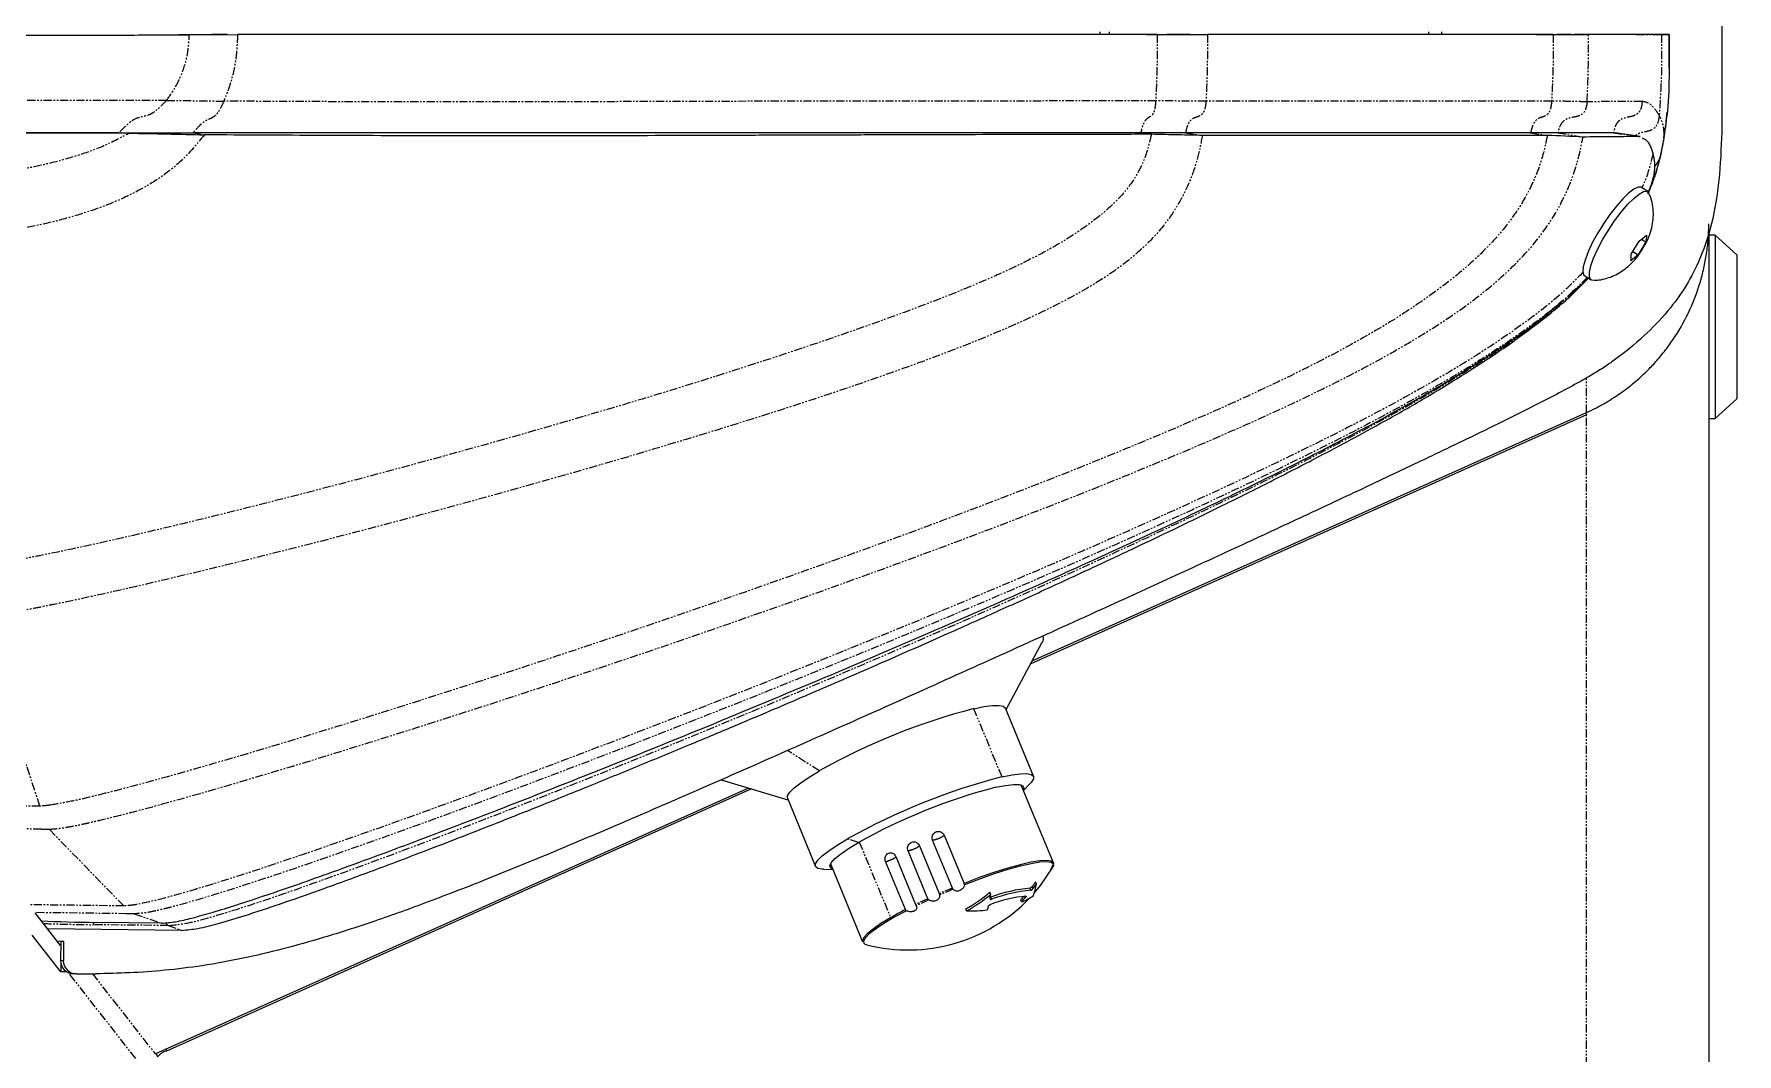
# Model space of a CAD drawing. Header units: millimetres. Extents: x -18594 to 273470, y -238787 to 48452.
# Drawn here: x 36466.6 to 36726.4, y -238409.8 to -238254.2 of the extents above; entities that cross this region are included whole.
import ezdxf

# ---------------------------------------------------------------- set-up
doc = ezdxf.new("R2010")
doc.units = ezdxf.units.MM
doc.linetypes.add('Xref AGV layout$0$PHANTOM', pattern=[2.5, 1.25, -0.25, 0.25, -0.25, 0.25, -0.25])
doc.layers.add('AM_BOR', color=4, linetype='Continuous', lineweight=25)

# ---------------------------------------------------------------- blocks, each defined once
blk = doc.blocks.new('Xref AGV layout$0$A$C6D3E55E3')
at = {"color": 7, "linetype": 'Continuous', "lineweight": 25}
for p, q in [((3414.25, 787.82), (3414.25, 771.86)), ((3180.42, 778.88), (3187.77, 778.91)), ((3186.25, 778.91), (3183.84, 778.91)), ((3328.08, 778.91), (3187.77, 778.91)), ((3326.45, 778.91), (3300.84, 778.91)), ((3326.45, 778.91), (3329.61, 778.91)), ((3333.11, 778.91), (3329.56, 778.91)), ((3388.5, 778.91), (3335.74, 778.91)), ((3385.93, 778.91), (3364.7, 778.91)), ((3391.26, 778.91), (3389.06, 778.91)), ((3391.26, 778.91), (3391.71, 778.91)), ((3395.7, 778.91), (3391.71, 778.91)), ((3405.05, 778.91), (3393.89, 778.91)), ((3401.19, 778.91), (3399.5, 778.91)), ((3405.48, 778.91), (3402.2, 778.91)), ((3406.22, 778.91), (3406.22, 778.91)), ((3414.25, 771.86), (3414.25, 764.95)), ((3401.77, 763.33), (3397.96, 763.89)), ((3401.76, 763.24), (3401.55, 763.34)), ((3402.95, 754.95), (3401.97, 755.58)), ((3401.62, 747.38), (3402.73, 748.31)), ((3412.25, 748.99), (3412.25, 592.34)), ((3413.25, 748.32), (3412.25, 748.32)), ((3416.55, 745.32), (3413.25, 748.32)), ((3413.25, 748.32), (3413.25, 720.33)), ((3400.43, 745.42), (3401.62, 747.38)), ((3400.67, 745.81), (3401.47, 745.3)), ((3402.65, 747.27), (3401.47, 745.3)), ((3401.99, 747.69), (3402.65, 747.27)), ((3401.47, 745.3), (3400.36, 744.38)), ((3416.55, 745.32), (3416.55, 723.33)), ((3390.77, 739.05), (3393.06, 741.02)), ((3393.86, 741.85), (3393.06, 741.02)), ((3393.32, 742.11), (3394.3, 741.48)), ((3413.25, 720.32), (3416.55, 723.32)), ((3416.55, 723.33), (3416.55, 723.32)), ((3393.58, 720.92), (3308.79, 682.94)), ((3309.03, 683.37), (3393.58, 721.25)), ((3393.44, 721.26), (3393.58, 720.92)), ((3412.25, 720.32), (3413.25, 720.32)), ((3413.25, 720.33), (3413.25, 720.32)), ((3305.02, 675.94), (3310.56, 686.23)), ((3309.22, 665.77), (3304.93, 676.16)), ((3261.58, 665.25), (3271.75, 662.19)), ((3175.21, 623.42), (3265.76, 663.99)), ((3266.2, 663.86), (3176.92, 623.86)), ((3307.41, 664.35), (3307.37, 664.44)), ((3309.22, 659.88), (3307.38, 664.34)), ((3307.69, 663.6), (3308.67, 664.61)), ((3271.66, 662.41), (3275.95, 652.02)), ((3312.25, 652.55), (3309.22, 659.88)), ((3291.8, 655.19), (3294.83, 647.87)), ((3296.85, 648.72), (3293.82, 656.05)), ((3295.6, 656.77), (3298.63, 649.44)), ((3278.21, 652.38), (3278.25, 652.29)), ((3278.25, 652.45), (3278.27, 652.3)), ((3278.27, 652.3), (3283.14, 640.53)), ((3289.68, 645.43), (3286.65, 652.75)), ((3288.2, 653.53), (3291.22, 646.2)), ((3293.11, 647.09), (3290.08, 654.42)), ((3277.17, 651.59), (3278.58, 651.56)), ((3309.67, 649.36), (3309.54, 649.67)), ((3302.69, 647.76), (3302.56, 648.08)), ((3302.68, 647.32), (3302.62, 647.31)), ((3160.77, 639.96), (3156.87, 644.94)), ((3299, 645.24), (3298.87, 645.54)), ((3307.38, 646.61), (3307.26, 646.9)), ((3179.27, 642.27), (3158.77, 642.52)), ((3176.15, 643.36), (3166.18, 643.48)), ((3160.8, 635.95), (3156.42, 641.55)), ((3160.22, 640.66), (3161.22, 640.65)), ((3160.23, 640.66), (3160.78, 640.65)), ((3160.78, 640.65), (3160.75, 637.67)), ((3160.78, 640.65), (3161.22, 640.65)), ((3161.22, 640.65), (3161.19, 637.67)), ((3160.8, 637.2), (3160.8, 635.95)), ((3161.68, 635.96), (3160.8, 635.95)), ((3163.18, 635.65), (3162.74, 635.65)), ((3163.18, 635.65), (3166.15, 635.65)), ((3175.33, 623.48), (3175.54, 622.98))]:
    blk.add_line(p, q, dxfattribs=at)
at = {"color": 8, "linetype": 'Xref AGV layout$0$PHANTOM', "lineweight": 18}
for p, q in [((3178.83, 778.91), (3180.42, 778.88)), ((3319.38, 778.91), (3319.38, 779.32)), ((3320.8, 778.91), (3320.8, 779.32)), ((3326.45, 778.91), (3328.08, 778.91)), ((3369.56, 778.91), (3369.56, 779.32)), ((3371.5, 778.91), (3371.5, 779.32)), ((3385.93, 778.91), (3388.5, 778.91)), ((3391.71, 778.91), (3393.89, 778.91)), ((3401.19, 778.91), (3405.05, 778.91)), ((3388.27, 768.74), (3335.54, 768.73)), ((3402.08, 768.71), (3393.68, 768.65)), ((3169.67, 763.91), (3171.18, 763.86)), ((3181.01, 763.91), (3182.72, 763.6)), ((3385.07, 763.91), (3332.42, 763.91)), ((3397.73, 763.91), (3389.24, 763.91)), ((3397.73, 763.91), (3401.55, 763.34)), ((3393.89, 741.83), (3393.15, 741.03)), ((3393.58, 721.25), (3393.58, 726.53)), ((3393.58, 564.2), (3393.58, 720.92)), ((3304.41, 665.69), (3300.11, 676.08)), ((3276.54, 666.6), (3271.68, 669.7)), ((3157.62, 661.21), (3149.54, 661.31)), ((3157.85, 657.71), (3150.58, 657.8)), ((3157.85, 657.71), (3159.02, 657.69)), ((3282.49, 655.66), (3280.84, 656.21)), ((3282.64, 655.74), (3287.41, 644.19)), ((3312.24, 652.33), (3312.19, 652.43)), ((3302.81, 647.01), (3302.68, 647.32)), ((3307.95, 647.22), (3307.85, 647.47)), ((3308.83, 648.39), (3308.71, 648.7)), ((3309.13, 648.64), (3309, 648.95)), ((3170.41, 646), (3155.92, 646.18)), ((3170.83, 644.81), (3156.83, 644.99)), ((3172.01, 644.8), (3170.83, 644.81)), ((3172.01, 644.8), (3176.15, 643.36)), ((3177.19, 643), (3165.74, 643.13)), ((3177.19, 643), (3179.27, 642.27)), ((3160.75, 637.67), (3161.19, 637.67)), ((3172.23, 622.74), (3161.98, 635.81)), ((3165.62, 635.65), (3175.21, 623.42)), ((3176.81, 624.14), (3176.92, 623.86))]:
    blk.add_line(p, q, dxfattribs=at)
at = {"color": 7, "linetype": 'Continuous', "lineweight": 25, "flags": 128}
for points in [[(3406.22, 778.91), (3405.22, 778.91), (3403.72, 778.91), (3402.22, 778.91)], [(3389.24, 763.91), (3388.66, 763.91), (3388.25, 763.91), (3388.02, 763.91), (3387.84, 763.91), (3387.79, 763.91), (3387.77, 763.91), (3387.77, 763.91), (3387.77, 763.91), (3387.77, 763.91), (3387.77, 763.91), (3387.76, 763.91), (3386.54, 763.91), (3385.07, 763.91)], [(3401.97, 755.58), (3401.92, 755.6), (3401.46, 755.62), (3400.81, 755.33), (3400.02, 754.73), (3399.12, 753.86), (3398.15, 752.75), (3397.15, 751.46), (3396.18, 750.04), (3395.28, 748.58), (3394.48, 747.12), (3393.84, 745.74), (3393.37, 744.51), (3393.1, 743.49), (3393.05, 742.71), (3393.21, 742.22), (3393.32, 742.11)], [(3398.88, 751.81), (3399.86, 752.97), (3400.79, 753.91), (3401.61, 754.58), (3402.29, 754.95), (3402.8, 755.01), (3403.12, 754.75), (3403.15, 754.7)], [(3394.62, 741.41), (3394.26, 741.51), (3394.05, 741.93), (3394.05, 742.64), (3394.27, 743.61), (3394.68, 744.79), (3395.29, 746.14), (3396.05, 747.58), (3396.93, 749.05), (3397.89, 750.48), (3398.88, 751.81)], [(3300.11, 676.08), (3301.66, 676.4), (3302.94, 676.56), (3303.92, 676.58), (3304.59, 676.45), (3304.92, 676.18), (3304.93, 676.16)], [(3271.66, 662.41), (3271.67, 662.81), (3272.02, 663.35), (3272.69, 664.02), (3273.69, 664.79), (3274.98, 665.66), (3276.54, 666.6)], [(3304.41, 665.69), (3305.96, 666.01), (3307.24, 666.17), (3308.22, 666.2), (3308.88, 666.07), (3309.22, 665.79), (3309.21, 665.38), (3308.86, 664.83), (3308.67, 664.61)], [(3303.45, 664.09), (3304.95, 664.39), (3306.16, 664.53), (3307.04, 664.51), (3307.58, 664.34), (3307.76, 664), (3307.66, 663.68)], [(3307.38, 664.34), (3307.32, 664.43), (3307.3, 664.46)], [(3307.43, 664.21), (3307.35, 664.44), (3307.34, 664.45)], [(3277.17, 651.59), (3276.96, 651.6), (3276.29, 651.73), (3275.96, 652), (3275.97, 652.42), (3276.31, 652.96), (3276.99, 653.63), (3277.98, 654.41), (3279.27, 655.27), (3280.84, 656.21)], [(3278.55, 651.64), (3278.3, 651.75), (3278.13, 652.09), (3278.32, 652.56), (3278.86, 653.18), (3279.76, 653.91), (3280.98, 654.74), (3282.49, 655.66)], [(3278.22, 652.41), (3278.31, 652.19), (3278.32, 652.18)], [(3312.25, 652.55), (3311.93, 652.83), (3311.24, 652.94), (3310.19, 652.88), (3308.83, 652.66), (3307.18, 652.28), (3305.28, 651.76), (3303.18, 651.09), (3300.95, 650.32), (3298.63, 649.44)], [(3312.19, 652.43), (3311.92, 652.6), (3311.23, 652.71), (3310.2, 652.66), (3308.84, 652.44), (3307.19, 652.06), (3305.3, 651.54), (3303.21, 650.88), (3300.98, 650.1), (3298.67, 649.23)], [(3309.33, 647.97), (3310.27, 649.1), (3312.13, 651.81)], [(3289.83, 645.26), (3287.98, 644.27), (3286.39, 643.34), (3285.1, 642.48), (3284.13, 641.72), (3283.52, 641.08), (3283.28, 640.58), (3283.35, 640.31)], [(3287.41, 644.19), (3285.93, 643.3), (3284.74, 642.48), (3283.85, 641.76), (3283.31, 641.16), (3283.11, 640.69), (3283.14, 640.53)]]:
    blk.add_lwpolyline(points, dxfattribs=at)
at = {"color": 8, "linetype": 'Xref AGV layout$0$PHANTOM', "lineweight": 18, "flags": 128}
for points in [[(3325.58, 763.91), (3326.39, 763.8), (3327.2, 763.69)], [(3332.42, 763.91), (3333.7, 763.71), (3334.97, 763.51)], [(3385.07, 763.91), (3386.35, 763.72), (3387.62, 763.53)], [(3389.24, 763.91), (3391.15, 763.59), (3393.05, 763.27)], [(3157.62, 661.21), (3152.87, 675.66), (3148.12, 690.11)], [(3170.41, 646), (3164.71, 651.85), (3159.02, 657.69)], [(3283.35, 640.31), (3283.42, 640.23), (3283.76, 640.08)]]:
    blk.add_lwpolyline(points, dxfattribs=at)
at = {"color": 7, "linetype": 'Continuous', "lineweight": 25}
for centre, radius, start, end in [((3372.03, 381.92), 381.92, 86.8452, 87.6605), ((3309.79, 686.79), 0.956, 324.5796, 17.7837), ((3324.95, 580.3), 98.96, 104.54, 119.29), ((3329.25, 569.91), 98.95, 104.5396, 119.2904), ((3325.5, 579.01), 87.89, 104.5336, 119.2961), ((3288.4, 664.74), 25.96, 322.5266, 324.5142), ((3311.17, 652.39), 1.12, 328.6759, 341.4697), ((3290.07, 664.99), 25.7, 255.7874, 316.1246), ((3287.49, 666.02), 23.43, 299.0682, 310.0265), ((3287.49, 666.01), 23.75, 298.9904, 309.7934), ((3281.83, 650.64), 21.05, 350.4589, 352.157), ((3309.64, 628.14), 19.4, 94.6654, 111.0749), ((3310.41, 627.36), 21.4, 94.568, 111.1727), ((3310.54, 627.05), 21.4, 94.568, 111.1727), ((3288.53, 664.66), 25.81, 316.5156, 318.3856), ((3305.3, 652.63), 6.37, 289.0293, 307.2371), ((3289.09, 664.13), 25.32, 316.2244, 318.1262), ((3288.28, 664.81), 26.39, 322.1986, 324.1469), ((3303.19, 650.24), 6.54, 335.843, 352.2938), ((3316.18, 593.97), 57.88, 117.2494, 119.806), ((3299.6, 662.34), 17.11, 267.9989, 278.8199), ((3286.66, 649.69), 16.13, 344.6879, 346.5805), ((3162.75, 637.65), 2, 179.2808, 269.8862), ((3163.18, 637.65), 2, 179.2774, 269.8896), ((3177.53, 621.44), 2.5, 103.9681, 142.2984)]:
    blk.add_arc(centre, radius, start, end, dxfattribs=at)
at = {"color": 8, "linetype": 'Xref AGV layout$0$PHANTOM', "lineweight": 18}
for centre, radius, start, end in [((3290.6, 656.35), 1.67, 287.8263, 315.9791), ((3293.61, 658.57), 2.52, 274.7157, 295.7102), ((3293.56, 659.51), 3.42, 289.5251, 306.5142), ((3285.2, 658.22), 5.65, 284.88, 296.8685), ((3287.26, 654.42), 1.34, 291.7513, 315.5653), ((3289.24, 658.67), 4.33, 281.1866, 295.6057), ((3330.83, 565.09), 90.27, 114.7004, 116.0239), ((3337.09, 551.24), 105.46, 112.4348, 113.6274), ((3336.91, 551.69), 104.77, 112.4194, 113.6422), ((3330.64, 565.53), 89.57, 114.6826, 116.041)]:
    blk.add_arc(centre, radius, start, end, dxfattribs=at)
at = {"color": 7, "linetype": 'Continuous', "lineweight": 25}
blk.add_ellipse((3167.92, 644.86), major_axis=(20, -0.12), ratio=0.069668, start_param=4.183746, end_param=4.625543, dxfattribs=at)
for points, knots in [([(3142.84, 778.91), (3144, 778.9), (3146.62, 778.88), (3150.86, 778.85), (3155.83, 778.82), (3162.59, 778.81), (3170.88, 778.82), (3177.23, 778.86), (3180.42, 778.88)], [0, 0, 0, 0, 0.088423, 0.1989504, 0.3318996, 0.4823254, 0.7394749, 1, 1, 1, 1]), ([(3178.83, 778.91), (3180.05, 778.91), (3181.73, 778.91), (3183.4, 778.91), (3183.86, 778.91)], [0, 0, 0, 0, 0.727477, 1, 1, 1, 1]), ([(3328.08, 778.91), (3328.97, 778.91), (3330.84, 778.91), (3333.42, 778.91), (3334.99, 778.91), (3335.74, 778.91)], [0, 0, 0, 0, 0.32231, 0.677692, 1, 1, 1, 1]), ([(3385.93, 778.91), (3386.41, 778.91), (3387.4, 778.91), (3388.56, 778.91), (3389.04, 778.91), (3389.25, 778.91)], [0, 0, 0, 0, 0.3517356, 0.7250499, 1, 1, 1, 1]), ([(3388.5, 778.91), (3389.08, 778.91), (3390.38, 778.91), (3392.04, 778.91), (3393.24, 778.91), (3393.69, 778.91), (3393.89, 778.91)], [0, 0, 0, 0, 0.221581, 0.499997, 0.778421, 1, 1, 1, 1]), ([(3401.19, 778.91), (3401.54, 778.91), (3402.07, 778.91), (3402.11, 778.91), (3402.12, 778.91)], [0, 0, 0, 0, 0.681357, 1, 1, 1, 1]), ([(3405.05, 778.91), (3405.3, 778.91), (3405.82, 778.91), (3406.21, 778.91), (3406.22, 778.91), (3406.22, 778.91)], [0, 0, 0, 0, 0.32294, 0.67706, 1, 1, 1, 1]), ([(3406.22, 778.91), (3406.22, 777), (3406.21, 773.11), (3406.12, 767.91), (3405.59, 764.69), (3405.38, 763.42)], [0, 0, 0, 0, 0.3685896, 0.7506441, 1, 1, 1, 1]), ([(3406.2, 773.77), (3406.21, 774.2), (3406.23, 775.38), (3406.22, 776.66), (3406.22, 777.45), (3406.22, 777.5)], [0, 0, 0, 0, 0.343599, 0.95945, 1, 1, 1, 1]), ([(3406.22, 777.5), (3406.22, 777.96), (3406.22, 778.77), (3406.22, 778.87), (3406.22, 778.91)], [0, 0, 0, 0, 0.564726, 1, 1, 1, 1]), ([(3403.01, 754.66), (3403.21, 755.15), (3403.68, 756.27), (3404.31, 758.15), (3404.98, 760.62), (3405.57, 763.59), (3405.79, 765.86), (3405.91, 767.05)], [0, 0, 0, 0, 0.130862, 0.304047, 0.481293, 0.727319, 1, 1, 1, 1]), ([(3169.67, 763.91), (3166.73, 763.91), (3160.8, 763.91), (3154.79, 763.91), (3151.76, 763.91)], [0, 0, 0, 0, 0.4958693, 1, 1, 1, 1]), ([(3414.25, 764.95), (3414.17, 762.48), (3414.02, 757.75), (3413.04, 750.94), (3411.28, 745.24), (3408.86, 740.52), (3405.98, 736.53), (3402.28, 732.72), (3398.95, 730.01), (3396.29, 728.15), (3394.4, 726.98), (3391.94, 725.57), (3388.74, 723.87), (3384.72, 721.82), (3379.91, 719.43), (3374.37, 716.74), (3367.6, 713.49), (3359.56, 709.69), (3350.29, 705.35), (3340.43, 700.77), (3330.14, 696.04), (3318.58, 690.76), (3305.93, 685.02), (3292.44, 678.94), (3279.37, 673.1), (3267.03, 667.63), (3255.61, 662.62), (3245.15, 658.1), (3235.16, 653.88), (3225.66, 649.99), (3216.64, 646.49), (3208.55, 643.59), (3201.29, 641.25), (3194.75, 639.41), (3188.53, 637.95), (3182.57, 636.86), (3176.78, 636.14), (3171.36, 635.76), (3167.86, 635.69), (3166.15, 635.65)], [0, 0, 0, 0, 0.025274, 0.048359, 0.070215, 0.085994, 0.102487, 0.120373, 0.140323, 0.146357, 0.15369, 0.163121, 0.175436, 0.190954, 0.209426, 0.230563, 0.254078, 0.286571, 0.321791, 0.359168, 0.398125, 0.438089, 0.489616, 0.540654, 0.590014, 0.636502, 0.679185, 0.718083, 0.753433, 0.790516, 0.823488, 0.852747, 0.878705, 0.901796, 0.922456, 0.944275, 0.964023, 0.982382, 1, 1, 1, 1]), ([(3169.67, 763.91), (3171.58, 763.91), (3175.41, 763.91), (3179.14, 763.91), (3181.01, 763.91)], [0, 0, 0, 0, 0.499999, 1, 1, 1, 1]), ([(3325.58, 763.91), (3322.29, 763.91), (3315.9, 763.91), (3306.6, 763.91), (3297.86, 763.91), (3289.08, 763.91), (3280.32, 763.91), (3271.26, 763.91), (3262.32, 763.91), (3250.25, 763.91), (3235.16, 763.91), (3217.05, 763.91), (3198.96, 763.91), (3186.99, 763.91), (3181.01, 763.91)], [0, 0, 0, 0, 0.0682, 0.132467, 0.192826, 0.249305, 0.314398, 0.374512, 0.436963, 0.499512, 0.624561, 0.74948, 0.874773, 1, 1, 1, 1]), ([(3332.42, 763.91), (3331.38, 763.91), (3329.29, 763.91), (3326.82, 763.91), (3325.58, 763.91)], [0, 0, 0, 0, 0.499969, 1, 1, 1, 1]), ([(3385.07, 763.91), (3376.3, 763.91), (3358.75, 763.91), (3341.2, 763.91), (3332.42, 763.91)], [0, 0, 0, 0, 0.499333, 1, 1, 1, 1]), ([(3397.73, 763.91), (3396.27, 763.91), (3393.45, 763.91), (3390.61, 763.91), (3389.24, 763.91)], [0, 0, 0, 0, 0.51612, 1, 1, 1, 1]), ([(3171.18, 763.86), (3168.22, 763.86), (3162.23, 763.86), (3156.16, 763.88), (3153.09, 763.88)], [0, 0, 0, 0, 0.494126, 1, 1, 1, 1]), ([(3171.18, 763.86), (3173.13, 763.82), (3177.02, 763.76), (3180.82, 763.65), (3182.72, 763.6)], [0, 0, 0, 0, 0.4994952, 1, 1, 1, 1]), ([(3327.2, 763.69), (3323.91, 763.68), (3317.52, 763.67), (3308.21, 763.65), (3299.47, 763.63), (3290.69, 763.6), (3281.92, 763.58), (3272.87, 763.55), (3263.93, 763.52), (3251.85, 763.48), (3236.76, 763.44), (3218.67, 763.44), (3200.62, 763.51), (3188.68, 763.57), (3182.72, 763.6)], [0, 0, 0, 0, 0.068247, 0.132559, 0.192963, 0.249485, 0.314628, 0.374791, 0.437294, 0.499895, 0.625027, 0.749952, 0.875104, 1, 1, 1, 1]), ([(3334.97, 763.51), (3333.78, 763.54), (3331.4, 763.59), (3328.6, 763.66), (3327.2, 763.69)], [0, 0, 0, 0, 0.500503, 1, 1, 1, 1]), ([(3387.62, 763.53), (3378.86, 763.52), (3361.3, 763.5), (3343.76, 763.51), (3334.97, 763.51)], [0, 0, 0, 0, 0.499166, 1, 1, 1, 1]), ([(3401.55, 763.34), (3400.09, 763.33), (3397.26, 763.31), (3394.42, 763.28), (3393.05, 763.27)], [0, 0, 0, 0, 0.516068, 1, 1, 1, 1]), ([(3403.75, 760.77), (3403.62, 761.16), (3403.36, 761.96), (3402.8, 762.86), (3402.33, 763), (3402.07, 763.08)], [0, 0, 0, 0, 0.317084, 0.631262, 1, 1, 1, 1]), ([(3402.97, 754.68), (3402.99, 754.72), (3403.11, 755), (3403.36, 755.64), (3403.68, 756.56), (3403.99, 757.87), (3404.09, 759.32), (3403.86, 760.3), (3403.75, 760.77)], [0, 0, 0, 0, 0.015137, 0.114634, 0.261609, 0.412963, 0.717499, 1, 1, 1, 1]), ([(3394.69, 741.44), (3394.95, 741.44), (3395.62, 741.46), (3396.67, 741.7), (3397.8, 742.12), (3398.82, 742.67), (3399.74, 743.34), (3400.61, 744.15), (3401.46, 745.14), (3402.29, 746.37), (3402.99, 747.71), (3403.49, 749.06), (3403.76, 750.37), (3403.83, 751.68), (3403.69, 752.99), (3403.46, 754), (3403.2, 754.53), (3403.15, 754.63)], [0, 0, 0, 0, 0.041525, 0.110933, 0.176965, 0.240265, 0.302174, 0.365883, 0.438787, 0.521803, 0.608652, 0.688254, 0.762764, 0.831149, 0.904282, 0.981618, 1, 1, 1, 1]), ([(3393.58, 721.25), (3393.74, 721.32), (3394.05, 721.47), (3394.53, 721.69), (3395.01, 721.93), (3395.5, 722.19), (3396, 722.46), (3396.5, 722.75), (3397.01, 723.05), (3397.79, 723.54), (3399.21, 724.48), (3401.05, 725.92), (3402.88, 727.61), (3404.44, 729.28), (3405.82, 730.97), (3407.6, 733.5), (3409.42, 736.8), (3410.77, 740.37), (3411.52, 743.24), (3411.87, 745.11), (3412.06, 746.61), (3412.17, 747.73), (3412.24, 748.87), (3412.24, 749.64), (3412.25, 750.04)], [0, 0, 0, 0, 0.014241, 0.028874, 0.043898, 0.059315, 0.075123, 0.091323, 0.107914, 0.124898, 0.167959, 0.249734, 0.319135, 0.374586, 0.439901, 0.499488, 0.630614, 0.749399, 0.812962, 0.874619, 0.906081, 0.937292, 0.966879, 1, 1, 1, 1]), ([(3402.73, 748.31), (3402.73, 748.12), (3402.73, 747.76), (3402.68, 747.43), (3402.65, 747.27)], [0, 0, 0, 0, 0.500009, 1, 1, 1, 1]), ([(3400.36, 744.38), (3400.38, 744.54), (3400.43, 744.87), (3400.43, 745.23), (3400.43, 745.42)], [0, 0, 0, 0, 0.499994, 1, 1, 1, 1]), ([(3179.27, 642.27), (3180.09, 642.35), (3181.98, 642.53), (3185.19, 643.42), (3189.34, 644.65), (3194.57, 646.4), (3200.92, 648.63), (3206.85, 650.8), (3212.13, 652.78), (3216.63, 654.5), (3221.75, 656.47), (3227.61, 658.76), (3234.19, 661.38), (3241.42, 664.29), (3249.03, 667.4), (3256.41, 670.45), (3263.06, 673.23), (3268.65, 675.6), (3273.2, 677.54), (3279.23, 680.13), (3286.76, 683.4), (3295.79, 687.38), (3303.86, 691), (3311.14, 694.31), (3317.81, 697.4), (3324.03, 700.31), (3330.75, 703.51), (3337.84, 706.96), (3345.22, 710.64), (3351.9, 714.07), (3357.94, 717.27), (3363.81, 720.49), (3369.5, 723.76), (3375.05, 727.15), (3380.5, 730.7), (3385.83, 734.55), (3390.46, 738.25), (3392.96, 740.79), (3393.9, 741.74)], [0, 0, 0, 0, 0.0103783, 0.0238223, 0.0419195, 0.0650569, 0.0933443, 0.1268379, 0.1447773, 0.1645492, 0.1876255, 0.2140678, 0.2438767, 0.2770534, 0.3124408, 0.3475633, 0.3778916, 0.4034266, 0.4241679, 0.4403056, 0.4862656, 0.5277845, 0.564861, 0.5979062, 0.6287567, 0.6576338, 0.6845363, 0.7227445, 0.7571193, 0.7886758, 0.8174179, 0.8433495, 0.8731382, 0.9001865, 0.9254044, 0.9551756, 0.9831293, 1, 1, 1, 1]), ([(3176.15, 643.36), (3176.87, 643.42), (3178.44, 643.55), (3181.02, 644.2), (3184.13, 645.06), (3187.91, 646.24), (3192.3, 647.69), (3197.17, 649.37), (3204.75, 652.06), (3214.96, 655.84), (3227.71, 660.72), (3242.54, 666.54), (3259.05, 673.2), (3276.92, 680.63), (3293.85, 687.86), (3309.22, 694.61), (3323.01, 700.86), (3335.28, 706.6), (3346.52, 712.06), (3356.69, 717.23), (3365.72, 722.09), (3373.72, 726.72), (3380.83, 731.3), (3386.25, 735.08), (3389.09, 737.59), (3389.96, 738.35)], [0, 0, 0, 0, 0.0092461, 0.0200137, 0.0337681, 0.0504965, 0.0706819, 0.0928041, 0.1163251, 0.1734062, 0.2317947, 0.2908629, 0.3768661, 0.4593069, 0.5380887, 0.6120075, 0.6738386, 0.7315192, 0.7849707, 0.8335685, 0.8772257, 0.9158513, 0.9515992, 0.9852036, 1, 1, 1, 1]), ([(3293.82, 656.05), (3293.79, 656.16), (3293.72, 656.36), (3293.77, 656.69), (3293.91, 656.99), (3294.15, 657.22), (3294.45, 657.35), (3294.77, 657.38), (3295.09, 657.3), (3295.36, 657.13), (3295.52, 656.93), (3295.58, 656.8), (3295.6, 656.77)], [0, 0, 0, 0, 0.108379, 0.216775, 0.32482, 0.432032, 0.538413, 0.644336, 0.750514, 0.857396, 0.965176, 1, 1, 1, 1]), ([(3290.08, 654.42), (3290.05, 654.53), (3289.98, 654.73), (3290.02, 655.07), (3290.16, 655.37), (3290.38, 655.61), (3290.67, 655.75), (3290.98, 655.79), (3291.3, 655.72), (3291.57, 655.55), (3291.73, 655.35), (3291.78, 655.22), (3291.8, 655.19)], [0, 0, 0, 0, 0.108378, 0.21677, 0.324825, 0.432043, 0.538383, 0.644334, 0.750514, 0.85741, 0.965175, 1, 1, 1, 1]), ([(3286.65, 652.75), (3286.62, 652.86), (3286.55, 653.07), (3286.57, 653.4), (3286.68, 653.7), (3286.88, 653.94), (3287.14, 654.08), (3287.42, 654.12), (3287.71, 654.06), (3287.97, 653.89), (3288.12, 653.69), (3288.18, 653.56), (3288.2, 653.53)], [0, 0, 0, 0, 0.1083803, 0.2167755, 0.3248199, 0.4320414, 0.5384066, 0.6443415, 0.7505066, 0.8574144, 0.9651654, 1, 1, 1, 1]), ([(3312.24, 652.03), (3312.16, 651.91), (3312.03, 651.7), (3311.9, 651.53), (3311.84, 651.48), (3311.84, 651.53), (3311.9, 651.67), (3311.99, 651.86), (3312.11, 652.1), (3312.2, 652.26), (3312.24, 652.33)], [0, 0, 0, 0, 0.19608, 0.324172, 0.453043, 0.563732, 0.666934, 0.777303, 0.90587, 1, 1, 1, 1]), ([(3312.25, 652.55), (3312.26, 652.53), (3312.28, 652.48), (3312.27, 652.4), (3312.25, 652.36), (3312.24, 652.33)], [0, 0, 0, 0, 0.3786344, 0.6312086, 1, 1, 1, 1]), ([(3312.25, 652.24), (3312.26, 652.23), (3312.27, 652.19), (3312.27, 652.13), (3312.26, 652.08), (3312.24, 652.05), (3312.24, 652.03)], [0, 0, 0, 0, 0.247641, 0.496095, 0.746321, 1, 1, 1, 1]), ([(3293.24, 646.92), (3293.22, 646.93), (3293.2, 646.95), (3293.16, 646.99), (3293.13, 647.04), (3293.12, 647.08), (3293.11, 647.09)], [0, 0, 0, 0, 0.253423, 0.503878, 0.75223, 1, 1, 1, 1]), ([(3294.89, 647.67), (3294.9, 647.54), (3294.91, 647.34), (3294.75, 647.06), (3294.53, 646.86), (3294.25, 646.75), (3293.97, 646.7), (3293.68, 646.73), (3293.43, 646.8), (3293.29, 646.89), (3293.24, 646.92)], [0, 0, 0, 0, 0.196073, 0.324145, 0.453035, 0.563744, 0.666922, 0.7773, 0.905875, 1, 1, 1, 1]), ([(3294.83, 647.87), (3294.83, 647.85), (3294.85, 647.81), (3294.87, 647.76), (3294.89, 647.71), (3294.89, 647.68), (3294.89, 647.67)], [0, 0, 0, 0, 0.247633, 0.496241, 0.746347, 1, 1, 1, 1]), ([(3296.95, 648.54), (3296.94, 648.55), (3296.92, 648.58), (3296.9, 648.62), (3296.87, 648.67), (3296.85, 648.71), (3296.85, 648.72)], [0, 0, 0, 0, 0.2536678, 0.5040332, 0.7523192, 1, 1, 1, 1]), ([(3298.67, 649.23), (3298.64, 649.1), (3298.6, 648.87), (3298.38, 648.58), (3298.12, 648.39), (3297.84, 648.28), (3297.57, 648.25), (3297.31, 648.3), (3297.1, 648.4), (3297, 648.5), (3296.95, 648.54)], [0, 0, 0, 0, 0.196081, 0.324177, 0.453021, 0.563748, 0.66692, 0.777325, 0.905898, 1, 1, 1, 1]), ([(3298.67, 649.23), (3298.67, 649.25), (3298.67, 649.29), (3298.65, 649.37), (3298.64, 649.41), (3298.63, 649.44)], [0, 0, 0, 0, 0.36876, 0.621451, 1, 1, 1, 1]), ([(3302.59, 647.15), (3302.59, 647.12), (3302.59, 647.07), (3302.63, 647.01), (3302.7, 646.99), (3302.77, 647), (3302.8, 647.01), (3302.81, 647.01)], [0, 0, 0, 0, 0.253, 0.506692, 0.741895, 0.949845, 1, 1, 1, 1]), ([(3308.06, 647.47), (3308.07, 647.47), (3308.09, 647.47), (3308.09, 647.43), (3308.06, 647.37), (3308.02, 647.3), (3307.97, 647.25), (3307.95, 647.22)], [0, 0, 0, 0, 0.189858, 0.379499, 0.575507, 0.786367, 1, 1, 1, 1]), ([(3309, 648.95), (3308.98, 648.92), (3308.92, 648.85), (3308.84, 648.77), (3308.77, 648.71), (3308.73, 648.7), (3308.71, 648.7), (3308.71, 648.7)], [0, 0, 0, 0, 0.254065, 0.508906, 0.744529, 0.952035, 1, 1, 1, 1]), ([(3308.83, 648.39), (3308.85, 648.39), (3308.87, 648.4), (3308.93, 648.43), (3308.99, 648.49), (3309.07, 648.56), (3309.11, 648.61), (3309.13, 648.64)], [0, 0, 0, 0, 0.189023, 0.377954, 0.575083, 0.792585, 1, 1, 1, 1]), ([(3289.83, 645.26), (3289.81, 645.27), (3289.78, 645.29), (3289.74, 645.33), (3289.71, 645.38), (3289.69, 645.41), (3289.68, 645.43)], [0, 0, 0, 0, 0.254054, 0.50393, 0.752318, 1, 1, 1, 1]), ([(3291.32, 646.01), (3291.36, 645.9), (3291.42, 645.72), (3291.34, 645.46), (3291.16, 645.28), (3290.91, 645.16), (3290.64, 645.11), (3290.34, 645.11), (3290.06, 645.17), (3289.9, 645.23), (3289.83, 645.26)], [0, 0, 0, 0, 0.1960969, 0.3241749, 0.4530477, 0.5637572, 0.6669118, 0.7773323, 0.9058735, 1, 1, 1, 1]), ([(3291.22, 646.2), (3291.23, 646.18), (3291.25, 646.15), (3291.27, 646.1), (3291.3, 646.05), (3291.31, 646.02), (3291.32, 646.01)], [0, 0, 0, 0, 0.247606, 0.496097, 0.746428, 1, 1, 1, 1]), ([(3302.35, 645.95), (3302.36, 645.97), (3302.38, 646.02), (3302.44, 646.1), (3302.53, 646.17), (3302.61, 646.22), (3302.65, 646.24), (3302.67, 646.24)], [0, 0, 0, 0, 0.235057, 0.470429, 0.695723, 0.902869, 1, 1, 1, 1])]:
    blk.add_open_spline(points, degree=3, knots=knots, dxfattribs=at)
at = {"color": 8, "linetype": 'Xref AGV layout$0$PHANTOM', "lineweight": 18}
for points, knots in [([(3176.93, 768.85), (3177.38, 769.49), (3178.29, 770.76), (3179.39, 773.1), (3180.23, 775.82), (3180.36, 777.86), (3180.42, 778.88)], [0, 0, 0, 0, 0.21973, 0.43956, 0.719912, 1, 1, 1, 1]), ([(3187.77, 778.91), (3187.71, 777.64), (3187.59, 775.09), (3186.82, 771.67), (3186.02, 769.61), (3185.67, 768.74)], [0, 0, 0, 0, 0.363995, 0.72869, 1, 1, 1, 1]), ([(3328.08, 778.91), (3328.08, 777.22), (3328.09, 773.85), (3327.94, 770.48), (3327.86, 768.79)], [0, 0, 0, 0, 0.498921, 1, 1, 1, 1]), ([(3335.74, 778.91), (3335.75, 777.23), (3335.76, 773.83), (3335.61, 770.44), (3335.54, 768.73)], [0, 0, 0, 0, 0.496828, 1, 1, 1, 1]), ([(3388.5, 778.91), (3388.51, 777.22), (3388.52, 773.83), (3388.35, 770.45), (3388.27, 768.74)], [0, 0, 0, 0, 0.496385, 1, 1, 1, 1]), ([(3393.68, 768.65), (3393.76, 770.39), (3393.91, 773.8), (3393.9, 777.22), (3393.89, 778.91)], [0, 0, 0, 0, 0.507104, 1, 1, 1, 1]), ([(3405.05, 778.91), (3405.06, 776.89), (3405.08, 772.77), (3404.82, 768.66), (3404.69, 766.57)], [0, 0, 0, 0, 0.49097, 1, 1, 1, 1]), ([(3176.93, 768.85), (3172.99, 768.85), (3165.09, 768.84), (3157.08, 768.86), (3153.07, 768.87)], [0, 0, 0, 0, 0.500011, 1, 1, 1, 1]), ([(3176.93, 768.85), (3176.66, 768.58), (3176.12, 768.04), (3175.4, 767.35), (3174.78, 766.89), (3174.13, 766.57), (3173.14, 766.35), (3172.13, 766.09), (3171.2, 765.41), (3170.48, 764.72), (3169.94, 764.18), (3169.67, 763.91)], [0, 0, 0, 0, 0.1252286, 0.2501055, 0.3126668, 0.3752332, 0.5004233, 0.687342, 0.7498945, 0.8747714, 1, 1, 1, 1]), ([(3176.93, 768.85), (3178.4, 768.84), (3181.34, 768.82), (3184.23, 768.77), (3185.67, 768.74)], [0, 0, 0, 0, 0.499997, 1, 1, 1, 1]), ([(3185.67, 768.74), (3185.49, 768.32), (3185.23, 767.75), (3184.84, 767.1), (3184.52, 766.67), (3184.13, 766.32), (3183.69, 766.1), (3183.21, 765.91), (3182.71, 765.64), (3182.26, 765.29), (3181.69, 764.75), (3181.29, 764.26), (3181.01, 763.91)], [0, 0, 0, 0, 0.172638, 0.237337, 0.293585, 0.395533, 0.496879, 0.598875, 0.702617, 0.759971, 0.825732, 1, 1, 1, 1]), ([(3327.86, 768.79), (3316.01, 768.77), (3292.3, 768.75), (3256.75, 768.72), (3221.15, 768.56), (3197.5, 768.68), (3185.67, 768.74)], [0, 0, 0, 0, 0.250001, 0.500002, 0.750003, 1, 1, 1, 1]), ([(3327.86, 768.79), (3327.84, 768.49), (3327.8, 768.04), (3327.69, 767.47), (3327.58, 767.08), (3327.44, 766.78), (3327.22, 766.5), (3326.86, 766.29), (3326.45, 766.07), (3326.12, 765.57), (3325.94, 765.2), (3325.75, 764.64), (3325.65, 764.2), (3325.58, 763.91)], [0, 0, 0, 0, 0.125072, 0.187673, 0.250176, 0.312683, 0.375234, 0.500442, 0.68727, 0.749781, 0.812303, 0.874915, 1, 1, 1, 1]), ([(3335.54, 768.73), (3334.36, 768.74), (3332.01, 768.76), (3329.24, 768.78), (3327.86, 768.79)], [0, 0, 0, 0, 0.499997, 1, 1, 1, 1]), ([(3335.54, 768.73), (3335.5, 768.33), (3335.45, 767.78), (3335.23, 767.17), (3335, 766.77), (3334.62, 766.48), (3334.14, 766.32), (3333.64, 766.16), (3333.21, 765.87), (3332.92, 765.48), (3332.62, 764.87), (3332.5, 764.32), (3332.42, 763.91)], [0, 0, 0, 0, 0.1662397, 0.2282462, 0.2829085, 0.3858964, 0.4924602, 0.6004884, 0.7077106, 0.7650498, 0.8297016, 1, 1, 1, 1]), ([(3388.27, 768.74), (3388.24, 768.44), (3388.2, 767.99), (3388.05, 767.42), (3387.88, 767.03), (3387.5, 766.53), (3386.91, 766.35), (3386.32, 766.15), (3385.93, 765.87), (3385.67, 765.57), (3385.46, 765.2), (3385.23, 764.65), (3385.14, 764.2), (3385.07, 763.91)], [0, 0, 0, 0, 0.1250739, 0.1876651, 0.2501703, 0.3126556, 0.4995502, 0.6247119, 0.6872701, 0.7497869, 0.8123108, 0.87492, 1, 1, 1, 1]), ([(3393.68, 768.65), (3393.45, 768.66), (3392.99, 768.66), (3391.8, 768.68), (3390.22, 768.72), (3388.92, 768.74), (3388.27, 768.74)], [0, 0, 0, 0, 0.250127, 0.500005, 0.749884, 1, 1, 1, 1]), ([(3393.68, 768.65), (3393.63, 768.25), (3393.57, 767.7), (3393.25, 767.09), (3392.9, 766.71), (3392.34, 766.43), (3391.62, 766.3), (3390.88, 766.16), (3390.27, 765.88), (3389.86, 765.49), (3389.46, 764.89), (3389.34, 764.32), (3389.24, 763.91)], [0, 0, 0, 0, 0.165589, 0.226862, 0.280562, 0.381574, 0.486787, 0.594601, 0.703044, 0.761464, 0.827341, 1, 1, 1, 1]), ([(3402.08, 768.71), (3402.06, 768.4), (3402.02, 767.95), (3401.81, 767.38), (3401.57, 766.99), (3401.23, 766.7), (3400.68, 766.45), (3399.82, 766.29), (3398.93, 766.08), (3398.25, 765.48), (3397.89, 764.8), (3397.79, 764.21), (3397.73, 763.91)], [0, 0, 0, 0, 0.125167, 0.1878, 0.250335, 0.312841, 0.375435, 0.500744, 0.687593, 0.750162, 0.874818, 1, 1, 1, 1]), ([(3404.69, 766.57), (3404.63, 766.14), (3404.55, 765.56), (3404.21, 764.92), (3403.85, 764.51), (3403.28, 764.21), (3402.54, 764.06), (3401.79, 763.89), (3401.24, 763.67), (3401.02, 763.46), (3401, 763.44)], [0, 0, 0, 0, 0.237152, 0.324476, 0.400112, 0.539447, 0.682903, 0.830823, 0.982679, 1, 1, 1, 1]), ([(3404.69, 766.57), (3404.28, 767.2), (3403.48, 768.44), (3402.55, 768.62), (3402.08, 768.71)], [0, 0, 0, 0, 0.499962, 1, 1, 1, 1]), ([(3405.04, 761.14), (3405.17, 761.73), (3405.41, 762.91), (3405.46, 764.3), (3405.21, 765.53), (3404.86, 766.22), (3404.69, 766.57)], [0, 0, 0, 0, 0.2498715, 0.4998318, 0.7498347, 1, 1, 1, 1]), ([(3325.58, 763.91), (3315.93, 763.91), (3296.64, 763.91), (3267.68, 763.91), (3238.72, 763.91), (3209.72, 763.91), (3190.58, 763.91), (3181.01, 763.91)], [0, 0, 0, 0, 0.2, 0.400002, 0.600003, 0.800003, 1, 1, 1, 1]), ([(3332.42, 763.91), (3331.38, 763.91), (3329.29, 763.91), (3326.82, 763.91), (3325.58, 763.91)], [0, 0, 0, 0, 0.49999, 1, 1, 1, 1]), ([(3389.24, 763.91), (3389.07, 763.91), (3388.72, 763.91), (3387.82, 763.91), (3386.58, 763.91), (3385.58, 763.91), (3385.07, 763.91)], [0, 0, 0, 0, 0.250132, 0.499988, 0.749847, 1, 1, 1, 1]), ([(3144.25, 757.18), (3145.55, 757.26), (3148.06, 757.39), (3151.64, 757.84), (3155.07, 758.43), (3158.8, 759.2), (3162.83, 760.28), (3167.14, 761.74), (3169.84, 763.15), (3171.18, 763.86)], [0, 0, 0, 0, 0.1356279, 0.2618144, 0.3859712, 0.5093446, 0.6732413, 0.8367742, 1, 1, 1, 1]), ([(3182.72, 763.6), (3181.58, 762.23), (3179.3, 759.49), (3175.05, 756.34), (3170.44, 753.9), (3165.93, 752.14), (3161.65, 750.84), (3157.63, 749.83), (3153.53, 749.05), (3149.29, 748.4), (3146.36, 748.17), (3144.86, 748.05)], [0, 0, 0, 0, 0.1237993, 0.2478602, 0.3716479, 0.4952922, 0.5942372, 0.6933983, 0.7930434, 0.8939346, 1, 1, 1, 1]), ([(3327.2, 763.69), (3326.99, 762.8), (3326.58, 761.03), (3325.48, 758.26), (3323.76, 755.55), (3320.99, 752.55), (3317.31, 749.6), (3312.82, 746.75), (3308.16, 744.29), (3303.41, 742.08), (3294.86, 738.47), (3282.39, 733.89), (3266, 728.39), (3245.78, 722.1), (3221.68, 715.18), (3194.76, 708.01), (3173.39, 702.79), (3160.57, 699.99), (3155.33, 698.98), (3153.06, 698.57), (3150.65, 698.16), (3148.96, 698), (3148.06, 697.92)], [0, 0, 0, 0, 0.0133793, 0.0267683, 0.0438237, 0.0608207, 0.0878713, 0.1148007, 0.1416401, 0.1684254, 0.1951739, 0.2842164, 0.3732253, 0.46222, 0.611715, 0.7612305, 0.8929792, 0.9512963, 0.9628689, 0.974567, 0.9865605, 1, 1, 1, 1]), ([(3334.97, 763.51), (3334.77, 762.43), (3334.36, 760.26), (3333.28, 756.94), (3331.73, 753.6), (3329.42, 750.04), (3326.33, 746.6), (3322.54, 743.47), (3317.87, 740.39), (3312.35, 737.4), (3303.95, 733.51), (3293.3, 729.33), (3280.45, 724.82), (3267.54, 720.62), (3250.29, 715.31), (3228.62, 709.06), (3201.43, 701.77), (3178.49, 696.08), (3163.47, 692.73), (3157.62, 691.56), (3155.48, 691.15), (3153.27, 690.76), (3150.84, 690.36), (3149.09, 690.2), (3148.12, 690.11)], [0, 0, 0, 0, 0.015281, 0.030763, 0.04863, 0.066468, 0.089937, 0.112951, 0.135621, 0.169219, 0.202552, 0.268812, 0.334866, 0.400837, 0.46677, 0.598598, 0.73046, 0.878385, 0.943867, 0.954268, 0.964724, 0.975366, 0.986405, 1, 1, 1, 1]), ([(3159.02, 657.69), (3159.6, 657.74), (3160.62, 657.81), (3162.03, 658.06), (3163.26, 658.29), (3164.43, 658.54), (3165.57, 658.8), (3168.07, 659.38), (3173.25, 660.7), (3183.44, 663.52), (3201.43, 668.86), (3227.12, 676.97), (3258.11, 687.33), (3284.85, 696.82), (3306.11, 704.79), (3321.99, 711.03), (3337.79, 717.61), (3350.31, 723.29), (3359.57, 727.98), (3365.69, 731.36), (3371.72, 735.05), (3377.59, 739.21), (3382.44, 743.44), (3386.21, 747.65), (3388.97, 751.62), (3391.14, 756.01), (3392.41, 759.96), (3392.89, 762.41), (3393.05, 763.27)], [0, 0, 0, 0, 0.006486, 0.011449, 0.016076, 0.020564, 0.024984, 0.029373, 0.049761, 0.085819, 0.149918, 0.264169, 0.39393, 0.523719, 0.588654, 0.653647, 0.718752, 0.784119, 0.810425, 0.836872, 0.863536, 0.890551, 0.918155, 0.935828, 0.953859, 0.972111, 0.990277, 1, 1, 1, 1]), ([(3387.62, 763.53), (3387.48, 762.82), (3387.03, 760.63), (3385.84, 757.06), (3383.75, 753.03), (3381.13, 749.36), (3377.55, 745.41), (3372.91, 741.36), (3367.27, 737.32), (3361.44, 733.7), (3355.47, 730.39), (3346.43, 725.78), (3334.16, 720.21), (3318.66, 713.76), (3303.06, 707.65), (3280.92, 699.37), (3252.12, 689.23), (3217.99, 677.96), (3190.91, 669.6), (3174.71, 665.01), (3168.12, 663.3), (3165.27, 662.6), (3162.32, 661.91), (3160.28, 661.56), (3159.22, 661.38)], [0, 0, 0, 0, 0.008263, 0.025634, 0.043061, 0.060409, 0.077615, 0.104831, 0.131745, 0.158443, 0.184995, 0.211446, 0.277277, 0.342903, 0.408438, 0.473927, 0.620538, 0.767128, 0.89625, 0.953306, 0.964593, 0.975964, 0.987532, 1, 1, 1, 1]), ([(3403.75, 760.77), (3403.37, 759.2), (3402.93, 757.39), (3402.13, 755.73), (3402.02, 755.51)], [0, 0, 0, 0, 0.866103, 1, 1, 1, 1]), ([(3405.04, 761.14), (3404.85, 760.34), (3404.47, 758.76), (3403.86, 756.78), (3403.37, 755.64), (3403.26, 755.38)], [0, 0, 0, 0, 0.437894, 0.875799, 1, 1, 1, 1]), ([(3403.97, 758.76), (3404.18, 759.02), (3404.73, 759.72), (3404.92, 760.59), (3405.04, 761.14)], [0, 0, 0, 0, 0.376975, 1, 1, 1, 1]), ([(3393.76, 741.91), (3392.66, 740.83), (3389.86, 738.04), (3384.8, 734.22), (3378.92, 730.19), (3372.9, 726.49), (3363.76, 721.27), (3351.33, 714.86), (3335.59, 707.35), (3319.74, 700.17), (3298.47, 690.94), (3271.69, 679.87), (3244.06, 669.03), (3221.03, 660.39), (3203.39, 654.04), (3189.36, 649.27), (3181.08, 646.74), (3177.93, 645.89), (3176.92, 645.63), (3175.88, 645.38), (3174.78, 645.14), (3173.49, 644.89), (3172.55, 644.83), (3172.01, 644.8)], [0, 0, 0, 0, 0.019095, 0.048865, 0.078244, 0.10738, 0.136357, 0.208347, 0.28003, 0.351582, 0.423066, 0.565935, 0.708766, 0.788775, 0.868862, 0.939594, 0.971139, 0.975357, 0.979609, 0.983973, 0.988478, 0.9934, 1, 1, 1, 1]), ([(3393.12, 742.67), (3391.91, 741.46), (3388.99, 738.55), (3383.81, 734.63), (3377.93, 730.63), (3371.91, 726.96), (3362.78, 721.79), (3350.36, 715.47), (3334.65, 708.07), (3318.82, 701.01), (3296.32, 691.37), (3267.02, 679.45), (3232.24, 666.1), (3204.62, 656.1), (3188.08, 650.58), (3181.34, 648.52), (3178.44, 647.68), (3175.42, 646.84), (3173.33, 646.42), (3172.25, 646.2)], [0, 0, 0, 0, 0.021353, 0.051145, 0.080551, 0.109712, 0.138714, 0.210756, 0.282481, 0.354071, 0.425593, 0.58568, 0.745733, 0.886718, 0.949026, 0.961353, 0.973775, 0.986413, 1, 1, 1, 1]), ([(3177.19, 643), (3178.22, 643.11), (3180.29, 643.34), (3183.3, 644.19), (3187.63, 645.45), (3195.09, 647.93), (3210.85, 653.56), (3233.45, 662.26), (3261.06, 673.43), (3286.17, 684.04), (3308.82, 694), (3329.03, 703.27), (3345, 711), (3356.77, 717.06), (3364.46, 721.21), (3372.04, 725.56), (3379.43, 730.21), (3386.62, 735.21), (3390.98, 739.09), (3393.15, 741.03)], [0, 0, 0, 0, 0.0130335, 0.0260996, 0.0391671, 0.0699686, 0.1249717, 0.249979, 0.3749876, 0.4999965, 0.5933365, 0.686676, 0.780014, 0.8166834, 0.8533527, 0.8900202, 0.9266868, 0.9633488, 1, 1, 1, 1]), ([(3159.22, 661.38), (3158.99, 661.35), (3158.46, 661.28), (3157.92, 661.23), (3157.62, 661.21)], [0, 0, 0, 0, 0.430341, 1, 1, 1, 1]), ([(3172.25, 646.2), (3171.99, 646.15), (3171.38, 646.06), (3170.77, 646.02), (3170.41, 646)], [0, 0, 0, 0, 0.425955, 1, 1, 1, 1]), ([(3158.14, 643.32), (3159.26, 643.28), (3161.7, 643.2), (3164.32, 643.16), (3165.74, 643.13)], [0, 0, 0, 0, 0.457293, 1, 1, 1, 1]), ([(3165.77, 643.48), (3165.77, 643.47), (3165.77, 643.37), (3165.76, 643.23), (3165.75, 643.17), (3165.74, 643.13)], [0, 0, 0, 0, 0.053579, 0.36988, 1, 1, 1, 1]), ([(3177.19, 643), (3177.13, 643.03), (3177.04, 643.08), (3176.93, 643.26), (3176.89, 643.39), (3176.88, 643.44)], [0, 0, 0, 0, 0.567092, 0.850834, 1, 1, 1, 1])]:
    blk.add_open_spline(points, degree=3, knots=knots, dxfattribs=at)
blk = doc.blocks.new('Xref AGV layout$0$AGV single reverse')
blk.add_blockref('Xref AGV layout$0$A$C6D3E55E3', (33309.86, -239033.2))
blk = doc.blocks.new('Xref AGV layout')
blk.add_blockref('Xref AGV layout$0$AGV single reverse', (0, 0))

msp = doc.modelspace()

# ---------------------------------------------------------------- block references
at = {"layer": 'AM_BOR'}
msp.add_blockref('Xref AGV layout', (0, 0), dxfattribs=at)

doc.saveas('drawing.dxf')
